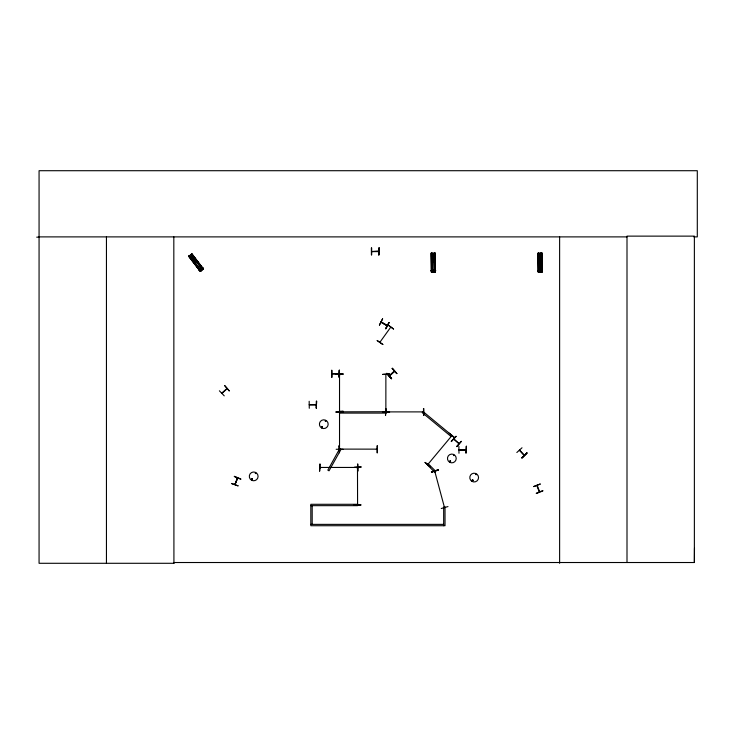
<?xml version="1.0" encoding="UTF-8"?>
<svg xmlns="http://www.w3.org/2000/svg" width="734" height="734" viewBox="0 0 734 734"><rect width="100%" height="100%" fill="white"/><g stroke="black" fill="none" stroke-linecap="round" stroke-linejoin="round"><path stroke-width="1.1" d="M693.869 236.889L697.3 236.889L697.3 170.71L39.067 170.71L39.067 563.29L173.921 563.29L173.83 562.519L694.373 562.519L694.474 548.326M453.777 439.152L459.08 443.721M539.609 491.734L537.178 485.413M523.636 454.906L524.351 455.172M339.778 374.285L339.484 375.019M339.539 412.398L339.778 411.058L339.539 412.471M339.484 449.465L339.778 448.474M385.873 374.478L385.864 411.82M386.185 411.957L386.176 411.187M251.404 479.045C252.762 481.706 252.725 476.751 251.45 479.385M251.588 479.219C252.991 477.917 252.019 480.458 251.698 479.43M255.854 473.32C255.276 471.824 254.964 474.531 255.9 473.228M321.547 426.858C323.098 429.454 322.437 424.426 321.602 427.335M321.694 426.904C322.731 428.509 322.455 425.812 321.859 426.729M325.226 421.032L325.988 421.132L325.272 420.94M449.52 461.301C451.291 459.245 450.575 463.319 449.593 461.457M472.054 480.421C473.311 478.981 472.751 481.843 472.127 480.531M473.136 480.586C471.834 477.953 471.879 482.889 473.136 480.256M235.229 483.963L234.697 484.431M237.366 477.944L237.073 478.669M237.605 478.201L234.981 484.449M434.757 471.246L444.483 507.524M435.225 471.907L435.033 471.191M444.712 507.46L444.62 506.827M390.736 327.171L380.01 342.108M357.449 467.521L357.733 468.154M357.486 504.157L357.733 504.937M386.222 411.82L386.176 411.26M427.95 464.741L428.216 463.971L427.72 464.576M201.822 269.873L201.428 269.314M520.076 450.667L519.36 450.263L524.012 455.319M222.485 392.929L221.751 393.222M226.439 389.103L226.834 388.396M389.249 375.808L389.818 375.276M394.47 371.248L394.085 371.624M234.385 476.293L240.862 478.999M237.311 478.027L235.008 484.504L237.669 478.054M238.045 485.816L231.43 483.467L238.027 485.862M540.371 271.103L539.848 271.039M428.408 464.227L427.766 464.521L451.805 435.748M451.107 436.134L451.74 435.886M316.115 404.939L309.344 404.929M338.989 373.863L332.052 373.661M386.625 412.169L385.937 411.893L423.426 411.893M357.541 467.732L356.807 467.732M423.408 412.169L422.665 412.178L423.334 411.866M385.543 328.612L389.093 322.556M382.854 344.448L377.074 340.475L382.827 344.485M221.796 393.167L226.999 388.57L221.971 393.351M389.506 376.111L394.635 371.266L389.332 375.68M434.959 471.999L434.776 471.32L435.198 471.834M450.538 461.631C450.658 459.75 449.07 462.154 450.41 461.658M449.236 433.152L454.649 437.611M428.06 464.668L428.353 464.182M309.243 404.663L316.262 404.618M320.006 467.448L357.486 467.448L357.586 505.662L310.821 505.662M320.694 467.714L320.079 467.448L320.712 467.751M340.163 449.18L339.53 449.18L340.769 449.823L329.034 470.806L327.841 470.136L339.457 449.107L376.872 449.144M455.97 436.235L451.208 441.382M451.392 441.565L456.181 436.436M456.631 446.446L461.383 441.29L456.851 446.657M221.952 393.47L227.072 388.607M224.246 395.855L219.383 390.8M392.305 368.257L396.883 373.588L392.094 368.459M389.304 375.762L394.222 371.065M396.846 373.624L392.286 368.284M516.828 452.511L522.012 447.777M526.81 452.896L521.966 457.979L526.819 452.906M521.764 457.768L526.874 452.97M521.938 457.961L527.058 453.153M339.778 374.982L339.53 374.285M357.733 504.864L357.77 504.304M475.797 474.091L476.091 474.797L475.898 474.091M191.895 253.854L188.684 256.331L200.244 271.415L203.437 268.947L191.886 253.863L203.373 269.002M190.078 257.698L192.858 255.56M190.858 258.717L193.648 256.588M192.024 260.249L194.813 258.12M193.06 261.607L195.85 259.478M194.235 263.139L197.024 261.01M199.263 269.708L202.052 267.58M199.134 270.507L202.85 267.671M199.226 270.626L202.942 267.782M381.24 321.932L387.213 325.336M433.574 271.112L433.133 271.837M472.32 480.054L472.824 480.119M533.646 486.532L540.187 484.018M542.765 490.596L536.27 493.248M536.37 493.487L542.894 490.927M387.13 325.676L381.157 322.235M431.399 471.797L438.161 469.944M431.464 472.045L438.235 470.191M447.979 506.561L441.244 508.515M357.421 467.732L356.779 467.457L357.733 467.374M458.998 449.593L465.879 449.575M539.921 271.837L540.38 271.809L539.949 271.085M465.833 449.924L458.979 449.924L465.98 449.924M251.9 478.614L252.377 478.678M453.658 454.924L453.465 455.64L453.832 454.997M453.942 438.978L459.016 443.712M519.663 450.181L524.269 455.08M540.729 253.074L541.967 253.056M431.418 255.047L434.932 255.001M538.206 255.047L541.71 255.001M431.436 256.331L434.941 256.294M538.215 256.331L541.729 256.294M431.454 258.258L434.959 258.221M538.242 258.258L541.747 258.221M431.473 259.974L434.978 259.928M538.251 259.974L541.765 259.928M431.491 261.9L434.996 261.864M538.279 261.9L541.784 261.864M431.583 270.167L435.097 270.13M431.005 270.727L435.684 270.681M431.005 270.874L435.684 270.828M433.069 271.066L433.62 271.057M538.371 270.167L541.875 270.13M537.793 270.727L542.463 270.681M435.39 272.057L431.335 272.112L431.142 253.12L435.179 253.056L435.372 272.057L435.097 253.056M537.793 270.874L542.472 270.828M539.857 271.855L540.408 271.883M541.949 253.056L542.169 272.057L538.114 272.112L537.93 253.12L541.692 253.074L541.894 272.057M331.64 370.285L331.713 377.294M339.429 370.23L339.099 377.248L339.402 370.23M336.144 374.202L343.163 373.872L332.126 373.973M343.163 374.257L336.144 373.918M309.17 401.278L309.271 408.287M316.629 401.232L316.281 408.242L316.593 401.232M423.793 408.499L423.802 415.517M343.163 412.205L336.154 412.251M336.154 411.912L343.163 411.866M336.154 412.224L340.163 412.224M382.552 412.003L389.571 412.297M382.552 412.086L389.571 412.04M385.497 415.527L385.827 408.508L385.534 415.527M339.053 445.795L339.484 452.814L339.08 445.795M343.163 449.327L336.154 449.272M376.313 449.19L376.946 449.18M377.047 452.814L377.092 445.795M458.979 453.273L458.888 446.263M357.541 464.062L357.678 471.081M354.1 505.001L361.119 504.919L357.109 505.331M36.7 237.165L39.067 237.155M39.067 236.889L627.001 236.889M371.376 247.908L371.413 254.918M378.781 251.294L371.771 251.533M371.743 251.533L378.634 251.221M371.743 251.615L378.799 251.615M339.558 413.095L386.323 413.095L386.323 411.728L339.539 411.838M357.586 504.295L310.821 504.295L310.821 525.727L445.024 525.727L445.024 507.02L443.666 507.02L443.666 525.727M310.821 524.37L443.666 524.37M385.937 412.196L385.937 411.26M234.274 476.568L240.761 479.238M381.029 322.263L387.139 325.795M451.382 435.28L454.493 437.813M425.087 462.457L430.528 466.879L425.096 462.438L427.959 465.273M357.486 504.937L357.807 504.304M386.855 373.413L391.681 378.515M386.671 373.597L391.488 378.689M191.675 254.019L203.217 269.112M191.528 254.138L203.07 269.231M191.464 254.184L203.006 269.277M191.354 254.267L202.887 269.369M191.161 254.414L202.703 269.506L191.134 254.432M190.932 254.588L201.777 268.809M202.254 269.855L201.4 270.507M190.28 256.515L201.208 270.672M201.015 270.818L189.473 255.726L200.988 270.837M189.225 255.909L200.786 270.993M189.124 255.992L200.648 271.094M189.06 256.047L200.593 271.14M188.904 256.166L200.446 271.259M188.757 256.276L200.299 271.369M435.069 471.311L435.179 471.861M540.206 484.064L533.673 486.624M536.747 485.394L539.325 491.964M541.875 253.056L542.087 272.057M541.206 254.184L541.408 272.066M541.004 253.065L541.178 272.066M540.83 254.184L540.894 259.772L540.747 254.184M540.683 272.075L539.609 272.085M539.215 259.808L539.16 254.221L539.132 259.808M539.242 262.047L539.334 270.984L539.16 262.047M538.903 253.111L539.068 272.103M538.692 254.23L538.756 259.818M538.774 262.047L538.875 270.993M538.609 254.23L538.683 259.818M538.692 262.047L538.802 270.993M538.38 253.111L538.517 259.818M538.563 262.047L538.664 272.094M538.426 272.112L538.224 253.111L538.361 272.112M434.941 253.056L435.115 272.057M434.73 254.184L434.794 259.772M434.656 254.184L434.702 259.772M434.491 254.184L434.574 259.772M434.601 262.001L434.675 270.947M434.051 254.184L434.023 259.772M434.042 262.01L434.225 270.947M433.895 272.075L432.821 272.085M432.289 254.221L432.436 259.808M432.372 262.047L432.537 270.984M432.326 272.103L432.078 253.111L432.253 272.103M431.895 253.111L432.087 270.993M431.665 253.111L431.886 272.112M431.592 253.111L431.803 272.112M431.399 253.111L431.647 272.112M431.216 253.12L431.418 272.112M423.5 408.508L423.546 415.517M377.359 445.795L377.404 452.805M357.898 464.062L357.944 471.081M339.136 370.239L339.181 377.248M331.933 370.285L331.979 377.294M316.29 401.232L316.382 408.242M694.373 562.519L694.373 236.128L627.001 236.128L627.001 562.519M559.62 236.889L559.62 563.29M378.882 247.908L378.882 254.918M371.67 247.908L371.67 254.918M339.53 374.358L339.53 449.18M312.189 505.662L312.189 524.37M173.82 236.889L173.921 563.29M106.448 236.889L106.448 563.29M194.271 261.212C195.602 264.038 196.299 258.827 194.271 261.212M432.482 260.717C433.464 263.689 434.776 258.597 432.482 260.717M539.261 260.717C540.252 263.689 541.554 258.597 539.261 260.717M382.597 318.804L379.432 325.079L382.597 318.804M389.011 322.51L385.845 328.777L389.011 322.51M387.873 324.868L393.543 329.006L387.873 324.868M423.123 411.609L422.261 412.664L451.089 436.51L451.951 435.464L423.123 411.609M428.564 464.136L427.601 465.099L434.216 471.714L435.179 470.751L428.564 464.136M224.787 385.671L229.366 390.993L224.76 385.689M386.928 373.349L391.461 378.716L386.928 373.349M438.152 469.907L431.491 472.146L438.152 469.907M389.561 374.028L382.552 374.423L389.561 373.991M343.163 411.315L336.144 411.719L343.163 411.279M466.338 446.217L465.998 453.227L466.31 446.217M319.978 464.062L319.639 471.081L319.978 464.062M361.119 466.998L354.1 467.402L361.119 466.962M379.175 247.908L378.827 254.918L379.175 247.908M541.71 272.057L541.435 253.065L541.628 272.057M541.013 270.947L540.912 262.01L540.94 270.947M434.923 272.057L434.812 262.001L434.84 272.057M434.427 272.066L434.262 253.065L434.39 272.066M251.505 480.183A4.386 4.386 0 0 0 258.084 476.384A4.386 4.386 0 0 0 251.505 472.586A4.386 4.386 0 0 0 251.505 480.183M321.602 427.977A4.386 4.386 0 0 0 328.171 424.188A4.386 4.386 0 0 0 321.602 420.389A4.386 4.386 0 0 0 321.602 427.977M471.98 481.376A4.386 4.386 0 0 0 478.55 477.577A4.386 4.386 0 0 0 471.98 473.788A4.386 4.386 0 0 0 471.98 481.376M449.648 462.246A4.376 4.376 0 0 0 456.218 458.456A4.376 4.376 0 0 0 449.648 454.667A4.376 4.376 0 0 0 449.648 462.246"/></g></svg>
